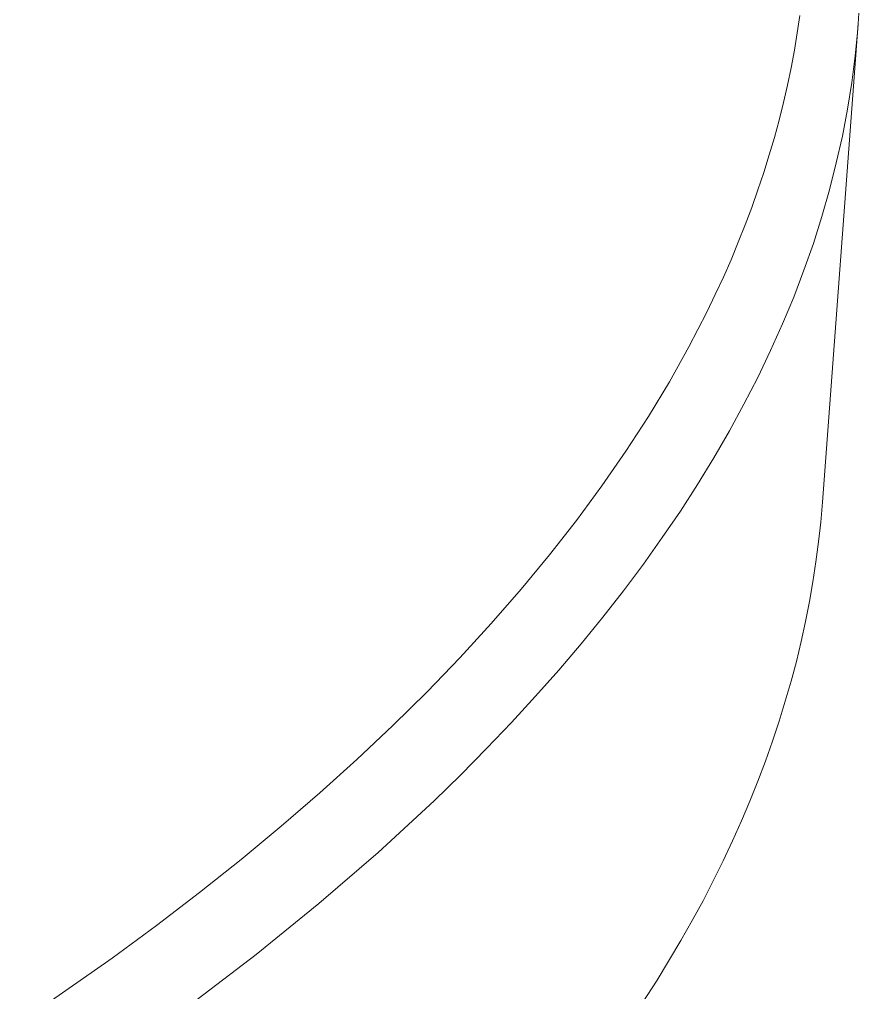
# Model space of a CAD drawing. Header units: inches. Extents: x 48 to 364, y 83 to 304.
# Drawn here: x 188.498 to 192.638, y 165.604 to 170.4 of the extents above; entities that cross this region are included whole.
import ezdxf

# ---------------------------------------------------------------- set-up
doc = ezdxf.new("R2010")
doc.units = ezdxf.units.IN
doc.header["$MEASUREMENT"] = 0
doc.layers.add('DIMS', color=7, linetype='Continuous')

# ---------------------------------------------------------------- blocks, each defined once
blk = doc.blocks.new('block 2131')
at = {"layer": 'DIMS', "color": 7, "lineweight": 18, "true_color": 0xffffff}
blk.add_lwpolyline([(191.5146, 165.47), (191.6414, 165.665)], dxfattribs=at)
blk = doc.blocks.new('block 2130')
at = {"layer": 'DIMS'}
blk.add_blockref('block 2131', (0, 0), dxfattribs=at)
blk = doc.blocks.new('block 2129')
at = {"layer": 'DIMS'}
blk.add_blockref('block 2130', (0, 0), dxfattribs=at)
blk = doc.blocks.new('block 2134')
at = {"layer": 'DIMS', "color": 7, "lineweight": 18, "true_color": 0xffffff}
blk.add_lwpolyline([(191.6414, 165.665), (191.7585, 165.8607)], dxfattribs=at)
blk = doc.blocks.new('block 2133')
at = {"layer": 'DIMS'}
blk.add_blockref('block 2134', (0, 0), dxfattribs=at)
blk = doc.blocks.new('block 2132')
at = {"layer": 'DIMS'}
blk.add_blockref('block 2133', (0, 0), dxfattribs=at)
blk = doc.blocks.new('block 2137')
at = {"layer": 'DIMS', "color": 7, "lineweight": 18, "true_color": 0xffffff}
blk.add_lwpolyline([(191.7585, 165.8607), (191.8136, 165.9585)], dxfattribs=at)
blk = doc.blocks.new('block 2136')
at = {"layer": 'DIMS'}
blk.add_blockref('block 2137', (0, 0), dxfattribs=at)
blk = doc.blocks.new('block 2135')
at = {"layer": 'DIMS'}
blk.add_blockref('block 2136', (0, 0), dxfattribs=at)
blk = doc.blocks.new('block 2140')
at = {"layer": 'DIMS', "color": 7, "lineweight": 18, "true_color": 0xffffff}
blk.add_lwpolyline([(191.8136, 165.9585), (191.867, 166.0564)], dxfattribs=at)
blk = doc.blocks.new('block 2139')
at = {"layer": 'DIMS'}
blk.add_blockref('block 2140', (0, 0), dxfattribs=at)
blk = doc.blocks.new('block 2138')
at = {"layer": 'DIMS'}
blk.add_blockref('block 2139', (0, 0), dxfattribs=at)
blk = doc.blocks.new('block 2143')
at = {"layer": 'DIMS', "color": 7, "lineweight": 18, "true_color": 0xffffff}
blk.add_lwpolyline([(191.867, 166.0564), (191.9173, 166.1549)], dxfattribs=at)
blk = doc.blocks.new('block 2142')
at = {"layer": 'DIMS'}
blk.add_blockref('block 2143', (0, 0), dxfattribs=at)
blk = doc.blocks.new('block 2141')
at = {"layer": 'DIMS'}
blk.add_blockref('block 2142', (0, 0), dxfattribs=at)
blk = doc.blocks.new('block 2146')
at = {"layer": 'DIMS', "color": 7, "lineweight": 18, "true_color": 0xffffff}
blk.add_lwpolyline([(191.9173, 166.1549), (191.9662, 166.2527)], dxfattribs=at)
blk = doc.blocks.new('block 2145')
at = {"layer": 'DIMS'}
blk.add_blockref('block 2146', (0, 0), dxfattribs=at)
blk = doc.blocks.new('block 2144')
at = {"layer": 'DIMS'}
blk.add_blockref('block 2145', (0, 0), dxfattribs=at)
blk = doc.blocks.new('block 2149')
at = {"layer": 'DIMS', "color": 7, "lineweight": 18, "true_color": 0xffffff}
blk.add_lwpolyline([(191.9662, 166.2527), (192.0121, 166.3513)], dxfattribs=at)
blk = doc.blocks.new('block 2148')
at = {"layer": 'DIMS'}
blk.add_blockref('block 2149', (0, 0), dxfattribs=at)
blk = doc.blocks.new('block 2147')
at = {"layer": 'DIMS'}
blk.add_blockref('block 2148', (0, 0), dxfattribs=at)
blk = doc.blocks.new('block 2152')
at = {"layer": 'DIMS', "color": 7, "lineweight": 18, "true_color": 0xffffff}
blk.add_lwpolyline([(192.0121, 166.3513), (192.0565, 166.4494)], dxfattribs=at)
blk = doc.blocks.new('block 2151')
at = {"layer": 'DIMS'}
blk.add_blockref('block 2152', (0, 0), dxfattribs=at)
blk = doc.blocks.new('block 2150')
at = {"layer": 'DIMS'}
blk.add_blockref('block 2151', (0, 0), dxfattribs=at)
blk = doc.blocks.new('block 2155')
at = {"layer": 'DIMS', "color": 7, "lineweight": 18, "true_color": 0xffffff}
blk.add_lwpolyline([(192.0565, 166.4494), (192.0978, 166.5476)], dxfattribs=at)
blk = doc.blocks.new('block 2154')
at = {"layer": 'DIMS'}
blk.add_blockref('block 2155', (0, 0), dxfattribs=at)
blk = doc.blocks.new('block 2153')
at = {"layer": 'DIMS'}
blk.add_blockref('block 2154', (0, 0), dxfattribs=at)
blk = doc.blocks.new('block 2158')
at = {"layer": 'DIMS', "color": 7, "lineweight": 18, "true_color": 0xffffff}
blk.add_lwpolyline([(192.0978, 166.5476), (192.1371, 166.6462)], dxfattribs=at)
blk = doc.blocks.new('block 2157')
at = {"layer": 'DIMS'}
blk.add_blockref('block 2158', (0, 0), dxfattribs=at)
blk = doc.blocks.new('block 2156')
at = {"layer": 'DIMS'}
blk.add_blockref('block 2157', (0, 0), dxfattribs=at)
blk = doc.blocks.new('block 2161')
at = {"layer": 'DIMS', "color": 7, "lineweight": 18, "true_color": 0xffffff}
blk.add_lwpolyline([(192.1371, 166.6462), (192.1747, 166.744)], dxfattribs=at)
blk = doc.blocks.new('block 2160')
at = {"layer": 'DIMS'}
blk.add_blockref('block 2161', (0, 0), dxfattribs=at)
blk = doc.blocks.new('block 2159')
at = {"layer": 'DIMS'}
blk.add_blockref('block 2160', (0, 0), dxfattribs=at)
blk = doc.blocks.new('block 2164')
at = {"layer": 'DIMS', "color": 7, "lineweight": 18, "true_color": 0xffffff}
blk.add_lwpolyline([(192.1747, 166.744), (192.2098, 166.8425)], dxfattribs=at)
blk = doc.blocks.new('block 2163')
at = {"layer": 'DIMS'}
blk.add_blockref('block 2164', (0, 0), dxfattribs=at)
blk = doc.blocks.new('block 2162')
at = {"layer": 'DIMS'}
blk.add_blockref('block 2163', (0, 0), dxfattribs=at)
blk = doc.blocks.new('block 2167')
at = {"layer": 'DIMS', "color": 7, "lineweight": 18, "true_color": 0xffffff}
blk.add_lwpolyline([(192.2098, 166.8425), (192.2422, 166.9411)], dxfattribs=at)
blk = doc.blocks.new('block 2166')
at = {"layer": 'DIMS'}
blk.add_blockref('block 2167', (0, 0), dxfattribs=at)
blk = doc.blocks.new('block 2165')
at = {"layer": 'DIMS'}
blk.add_blockref('block 2166', (0, 0), dxfattribs=at)
blk = doc.blocks.new('block 2170')
at = {"layer": 'DIMS', "color": 7, "lineweight": 18, "true_color": 0xffffff}
blk.add_lwpolyline([(192.2422, 166.9411), (192.2725, 167.0392)], dxfattribs=at)
blk = doc.blocks.new('block 2169')
at = {"layer": 'DIMS'}
blk.add_blockref('block 2170', (0, 0), dxfattribs=at)
blk = doc.blocks.new('block 2168')
at = {"layer": 'DIMS'}
blk.add_blockref('block 2169', (0, 0), dxfattribs=at)
blk = doc.blocks.new('block 2173')
at = {"layer": 'DIMS', "color": 7, "lineweight": 18, "true_color": 0xffffff}
blk.add_lwpolyline([(192.2725, 167.0392), (192.3008, 167.1378)], dxfattribs=at)
blk = doc.blocks.new('block 2172')
at = {"layer": 'DIMS'}
blk.add_blockref('block 2173', (0, 0), dxfattribs=at)
blk = doc.blocks.new('block 2171')
at = {"layer": 'DIMS'}
blk.add_blockref('block 2172', (0, 0), dxfattribs=at)
blk = doc.blocks.new('block 2176')
at = {"layer": 'DIMS', "color": 7, "lineweight": 18, "true_color": 0xffffff}
blk.add_lwpolyline([(192.3008, 167.1378), (192.3273, 167.236)], dxfattribs=at)
blk = doc.blocks.new('block 2175')
at = {"layer": 'DIMS'}
blk.add_blockref('block 2176', (0, 0), dxfattribs=at)
blk = doc.blocks.new('block 2174')
at = {"layer": 'DIMS'}
blk.add_blockref('block 2175', (0, 0), dxfattribs=at)
blk = doc.blocks.new('block 2179')
at = {"layer": 'DIMS', "color": 7, "lineweight": 18, "true_color": 0xffffff}
blk.add_lwpolyline([(192.3273, 167.236), (192.3507, 167.3338)], dxfattribs=at)
blk = doc.blocks.new('block 2178')
at = {"layer": 'DIMS'}
blk.add_blockref('block 2179', (0, 0), dxfattribs=at)
blk = doc.blocks.new('block 2177')
at = {"layer": 'DIMS'}
blk.add_blockref('block 2178', (0, 0), dxfattribs=at)
blk = doc.blocks.new('block 2182')
at = {"layer": 'DIMS', "color": 7, "lineweight": 18, "true_color": 0xffffff}
blk.add_lwpolyline([(192.3507, 167.3338), (192.3724, 167.4323)], dxfattribs=at)
blk = doc.blocks.new('block 2181')
at = {"layer": 'DIMS'}
blk.add_blockref('block 2182', (0, 0), dxfattribs=at)
blk = doc.blocks.new('block 2180')
at = {"layer": 'DIMS'}
blk.add_blockref('block 2181', (0, 0), dxfattribs=at)
blk = doc.blocks.new('block 2185')
at = {"layer": 'DIMS', "color": 7, "lineweight": 18, "true_color": 0xffffff}
blk.add_lwpolyline([(192.3724, 167.4323), (192.3917, 167.5302)], dxfattribs=at)
blk = doc.blocks.new('block 2184')
at = {"layer": 'DIMS'}
blk.add_blockref('block 2185', (0, 0), dxfattribs=at)
blk = doc.blocks.new('block 2183')
at = {"layer": 'DIMS'}
blk.add_blockref('block 2184', (0, 0), dxfattribs=at)
blk = doc.blocks.new('block 2188')
at = {"layer": 'DIMS', "color": 7, "lineweight": 18, "true_color": 0xffffff}
blk.add_lwpolyline([(192.3917, 167.5302), (192.4089, 167.6287)], dxfattribs=at)
blk = doc.blocks.new('block 2187')
at = {"layer": 'DIMS'}
blk.add_blockref('block 2188', (0, 0), dxfattribs=at)
blk = doc.blocks.new('block 2186')
at = {"layer": 'DIMS'}
blk.add_blockref('block 2187', (0, 0), dxfattribs=at)
blk = doc.blocks.new('block 2191')
at = {"layer": 'DIMS', "color": 7, "lineweight": 18, "true_color": 0xffffff}
blk.add_lwpolyline([(192.4089, 167.6287), (192.4237, 167.7265)], dxfattribs=at)
blk = doc.blocks.new('block 2190')
at = {"layer": 'DIMS'}
blk.add_blockref('block 2191', (0, 0), dxfattribs=at)
blk = doc.blocks.new('block 2189')
at = {"layer": 'DIMS'}
blk.add_blockref('block 2190', (0, 0), dxfattribs=at)
blk = doc.blocks.new('block 2194')
at = {"layer": 'DIMS', "color": 7, "lineweight": 18, "true_color": 0xffffff}
blk.add_lwpolyline([(192.4237, 167.7265), (192.4365, 167.8244)], dxfattribs=at)
blk = doc.blocks.new('block 2193')
at = {"layer": 'DIMS'}
blk.add_blockref('block 2194', (0, 0), dxfattribs=at)
blk = doc.blocks.new('block 2192')
at = {"layer": 'DIMS'}
blk.add_blockref('block 2193', (0, 0), dxfattribs=at)
blk = doc.blocks.new('block 2197')
at = {"layer": 'DIMS', "color": 7, "lineweight": 18, "true_color": 0xffffff}
blk.add_lwpolyline([(192.4365, 167.8244), (192.4472, 167.9226)], dxfattribs=at)
blk = doc.blocks.new('block 2196')
at = {"layer": 'DIMS'}
blk.add_blockref('block 2197', (0, 0), dxfattribs=at)
blk = doc.blocks.new('block 2195')
at = {"layer": 'DIMS'}
blk.add_blockref('block 2196', (0, 0), dxfattribs=at)
blk = doc.blocks.new('block 2200')
at = {"layer": 'DIMS', "color": 7, "lineweight": 18, "true_color": 0xffffff}
blk.add_lwpolyline([(192.4472, 167.9226), (192.4554, 168.0201)], dxfattribs=at)
blk = doc.blocks.new('block 2199')
at = {"layer": 'DIMS'}
blk.add_blockref('block 2200', (0, 0), dxfattribs=at)
blk = doc.blocks.new('block 2198')
at = {"layer": 'DIMS'}
blk.add_blockref('block 2199', (0, 0), dxfattribs=at)
blk = doc.blocks.new('block 2374')
at = {"layer": 'DIMS', "color": 7, "lineweight": 18, "true_color": 0xffffff}
blk.add_lwpolyline([(192.3445, 170.4192), (192.3318, 170.3338)], dxfattribs=at)
blk = doc.blocks.new('block 2373')
at = {"layer": 'DIMS'}
blk.add_blockref('block 2374', (0, 0), dxfattribs=at)
blk = doc.blocks.new('block 2372')
at = {"layer": 'DIMS'}
blk.add_blockref('block 2373', (0, 0), dxfattribs=at)
blk = doc.blocks.new('block 2377')
at = {"layer": 'DIMS', "color": 7, "lineweight": 18, "true_color": 0xffffff}
blk.add_lwpolyline([(192.3318, 170.3338), (192.3173, 170.2477)], dxfattribs=at)
blk = doc.blocks.new('block 2376')
at = {"layer": 'DIMS'}
blk.add_blockref('block 2377', (0, 0), dxfattribs=at)
blk = doc.blocks.new('block 2375')
at = {"layer": 'DIMS'}
blk.add_blockref('block 2376', (0, 0), dxfattribs=at)
blk = doc.blocks.new('block 2380')
at = {"layer": 'DIMS', "color": 7, "lineweight": 18, "true_color": 0xffffff}
blk.add_lwpolyline([(192.3173, 170.2477), (192.3011, 170.1619)], dxfattribs=at)
blk = doc.blocks.new('block 2379')
at = {"layer": 'DIMS'}
blk.add_blockref('block 2380', (0, 0), dxfattribs=at)
blk = doc.blocks.new('block 2378')
at = {"layer": 'DIMS'}
blk.add_blockref('block 2379', (0, 0), dxfattribs=at)
blk = doc.blocks.new('block 2383')
at = {"layer": 'DIMS', "color": 7, "lineweight": 18, "true_color": 0xffffff}
blk.add_lwpolyline([(192.3011, 170.1619), (192.2832, 170.0758)], dxfattribs=at)
blk = doc.blocks.new('block 2382')
at = {"layer": 'DIMS'}
blk.add_blockref('block 2383', (0, 0), dxfattribs=at)
blk = doc.blocks.new('block 2381')
at = {"layer": 'DIMS'}
blk.add_blockref('block 2382', (0, 0), dxfattribs=at)
blk = doc.blocks.new('block 2386')
at = {"layer": 'DIMS', "color": 7, "lineweight": 18, "true_color": 0xffffff}
blk.add_lwpolyline([(192.2832, 170.0758), (192.2639, 169.99)], dxfattribs=at)
blk = doc.blocks.new('block 2385')
at = {"layer": 'DIMS'}
blk.add_blockref('block 2386', (0, 0), dxfattribs=at)
blk = doc.blocks.new('block 2384')
at = {"layer": 'DIMS'}
blk.add_blockref('block 2385', (0, 0), dxfattribs=at)
blk = doc.blocks.new('block 2389')
at = {"layer": 'DIMS', "color": 7, "lineweight": 18, "true_color": 0xffffff}
blk.add_lwpolyline([(192.2639, 169.99), (192.2422, 169.9038)], dxfattribs=at)
blk = doc.blocks.new('block 2388')
at = {"layer": 'DIMS'}
blk.add_blockref('block 2389', (0, 0), dxfattribs=at)
blk = doc.blocks.new('block 2387')
at = {"layer": 'DIMS'}
blk.add_blockref('block 2388', (0, 0), dxfattribs=at)
blk = doc.blocks.new('block 2392')
at = {"layer": 'DIMS', "color": 7, "lineweight": 18, "true_color": 0xffffff}
blk.add_lwpolyline([(192.2422, 169.9038), (192.2191, 169.8177)], dxfattribs=at)
blk = doc.blocks.new('block 2391')
at = {"layer": 'DIMS'}
blk.add_blockref('block 2392', (0, 0), dxfattribs=at)
blk = doc.blocks.new('block 2390')
at = {"layer": 'DIMS'}
blk.add_blockref('block 2391', (0, 0), dxfattribs=at)
blk = doc.blocks.new('block 2395')
at = {"layer": 'DIMS', "color": 7, "lineweight": 18, "true_color": 0xffffff}
blk.add_lwpolyline([(192.2191, 169.8177), (192.1936, 169.7316)], dxfattribs=at)
blk = doc.blocks.new('block 2394')
at = {"layer": 'DIMS'}
blk.add_blockref('block 2395', (0, 0), dxfattribs=at)
blk = doc.blocks.new('block 2393')
at = {"layer": 'DIMS'}
blk.add_blockref('block 2394', (0, 0), dxfattribs=at)
blk = doc.blocks.new('block 2398')
at = {"layer": 'DIMS', "color": 7, "lineweight": 18, "true_color": 0xffffff}
blk.add_lwpolyline([(192.1936, 169.7316), (192.1667, 169.6458)], dxfattribs=at)
blk = doc.blocks.new('block 2397')
at = {"layer": 'DIMS'}
blk.add_blockref('block 2398', (0, 0), dxfattribs=at)
blk = doc.blocks.new('block 2396')
at = {"layer": 'DIMS'}
blk.add_blockref('block 2397', (0, 0), dxfattribs=at)
blk = doc.blocks.new('block 2401')
at = {"layer": 'DIMS', "color": 7, "lineweight": 18, "true_color": 0xffffff}
blk.add_lwpolyline([(192.1667, 169.6458), (192.1378, 169.5593)], dxfattribs=at)
blk = doc.blocks.new('block 2400')
at = {"layer": 'DIMS'}
blk.add_blockref('block 2401', (0, 0), dxfattribs=at)
blk = doc.blocks.new('block 2399')
at = {"layer": 'DIMS'}
blk.add_blockref('block 2400', (0, 0), dxfattribs=at)
blk = doc.blocks.new('block 2404')
at = {"layer": 'DIMS', "color": 7, "lineweight": 18, "true_color": 0xffffff}
blk.add_lwpolyline([(192.1378, 169.5593), (192.1078, 169.4732)], dxfattribs=at)
blk = doc.blocks.new('block 2403')
at = {"layer": 'DIMS'}
blk.add_blockref('block 2404', (0, 0), dxfattribs=at)
blk = doc.blocks.new('block 2402')
at = {"layer": 'DIMS'}
blk.add_blockref('block 2403', (0, 0), dxfattribs=at)
blk = doc.blocks.new('block 2407')
at = {"layer": 'DIMS', "color": 7, "lineweight": 18, "true_color": 0xffffff}
blk.add_lwpolyline([(192.1078, 169.4732), (192.0751, 169.3874)], dxfattribs=at)
blk = doc.blocks.new('block 2406')
at = {"layer": 'DIMS'}
blk.add_blockref('block 2407', (0, 0), dxfattribs=at)
blk = doc.blocks.new('block 2405')
at = {"layer": 'DIMS'}
blk.add_blockref('block 2406', (0, 0), dxfattribs=at)
blk = doc.blocks.new('block 2410')
at = {"layer": 'DIMS', "color": 7, "lineweight": 18, "true_color": 0xffffff}
blk.add_lwpolyline([(192.0751, 169.3874), (192.041, 169.3013)], dxfattribs=at)
blk = doc.blocks.new('block 2409')
at = {"layer": 'DIMS'}
blk.add_blockref('block 2410', (0, 0), dxfattribs=at)
blk = doc.blocks.new('block 2408')
at = {"layer": 'DIMS'}
blk.add_blockref('block 2409', (0, 0), dxfattribs=at)
blk = doc.blocks.new('block 2413')
at = {"layer": 'DIMS', "color": 7, "lineweight": 18, "true_color": 0xffffff}
blk.add_lwpolyline([(192.041, 169.3013), (192.0052, 169.2155)], dxfattribs=at)
blk = doc.blocks.new('block 2412')
at = {"layer": 'DIMS'}
blk.add_blockref('block 2413', (0, 0), dxfattribs=at)
blk = doc.blocks.new('block 2411')
at = {"layer": 'DIMS'}
blk.add_blockref('block 2412', (0, 0), dxfattribs=at)
blk = doc.blocks.new('block 2416')
at = {"layer": 'DIMS', "color": 7, "lineweight": 18, "true_color": 0xffffff}
blk.add_lwpolyline([(192.0052, 169.2155), (191.9673, 169.1294)], dxfattribs=at)
blk = doc.blocks.new('block 2415')
at = {"layer": 'DIMS'}
blk.add_blockref('block 2416', (0, 0), dxfattribs=at)
blk = doc.blocks.new('block 2414')
at = {"layer": 'DIMS'}
blk.add_blockref('block 2415', (0, 0), dxfattribs=at)
blk = doc.blocks.new('block 2419')
at = {"layer": 'DIMS', "color": 7, "lineweight": 18, "true_color": 0xffffff}
blk.add_lwpolyline([(191.9673, 169.1294), (191.9276, 169.0433)], dxfattribs=at)
blk = doc.blocks.new('block 2418')
at = {"layer": 'DIMS'}
blk.add_blockref('block 2419', (0, 0), dxfattribs=at)
blk = doc.blocks.new('block 2417')
at = {"layer": 'DIMS'}
blk.add_blockref('block 2418', (0, 0), dxfattribs=at)
blk = doc.blocks.new('block 2422')
at = {"layer": 'DIMS', "color": 7, "lineweight": 18, "true_color": 0xffffff}
blk.add_lwpolyline([(191.9276, 169.0433), (191.8863, 168.9571)], dxfattribs=at)
blk = doc.blocks.new('block 2421')
at = {"layer": 'DIMS'}
blk.add_blockref('block 2422', (0, 0), dxfattribs=at)
blk = doc.blocks.new('block 2420')
at = {"layer": 'DIMS'}
blk.add_blockref('block 2421', (0, 0), dxfattribs=at)
blk = doc.blocks.new('block 2425')
at = {"layer": 'DIMS', "color": 7, "lineweight": 18, "true_color": 0xffffff}
blk.add_lwpolyline([(191.8863, 168.9571), (191.7974, 168.7856)], dxfattribs=at)
blk = doc.blocks.new('block 2424')
at = {"layer": 'DIMS'}
blk.add_blockref('block 2425', (0, 0), dxfattribs=at)
blk = doc.blocks.new('block 2423')
at = {"layer": 'DIMS'}
blk.add_blockref('block 2424', (0, 0), dxfattribs=at)
blk = doc.blocks.new('block 2428')
at = {"layer": 'DIMS', "color": 7, "lineweight": 18, "true_color": 0xffffff}
blk.add_lwpolyline([(191.7974, 168.7856), (191.7013, 168.6137)], dxfattribs=at)
blk = doc.blocks.new('block 2427')
at = {"layer": 'DIMS'}
blk.add_blockref('block 2428', (0, 0), dxfattribs=at)
blk = doc.blocks.new('block 2426')
at = {"layer": 'DIMS'}
blk.add_blockref('block 2427', (0, 0), dxfattribs=at)
blk = doc.blocks.new('block 2431')
at = {"layer": 'DIMS', "color": 7, "lineweight": 18, "true_color": 0xffffff}
blk.add_lwpolyline([(191.7013, 168.6137), (191.5983, 168.4424)], dxfattribs=at)
blk = doc.blocks.new('block 2430')
at = {"layer": 'DIMS'}
blk.add_blockref('block 2431', (0, 0), dxfattribs=at)
blk = doc.blocks.new('block 2429')
at = {"layer": 'DIMS'}
blk.add_blockref('block 2430', (0, 0), dxfattribs=at)
blk = doc.blocks.new('block 2434')
at = {"layer": 'DIMS', "color": 7, "lineweight": 18, "true_color": 0xffffff}
blk.add_lwpolyline([(191.5983, 168.4424), (191.4874, 168.2712)], dxfattribs=at)
blk = doc.blocks.new('block 2433')
at = {"layer": 'DIMS'}
blk.add_blockref('block 2434', (0, 0), dxfattribs=at)
blk = doc.blocks.new('block 2432')
at = {"layer": 'DIMS'}
blk.add_blockref('block 2433', (0, 0), dxfattribs=at)
blk = doc.blocks.new('block 2437')
at = {"layer": 'DIMS', "color": 7, "lineweight": 18, "true_color": 0xffffff}
blk.add_lwpolyline([(191.4874, 168.2712), (191.3692, 168.1007)], dxfattribs=at)
blk = doc.blocks.new('block 2436')
at = {"layer": 'DIMS'}
blk.add_blockref('block 2437', (0, 0), dxfattribs=at)
blk = doc.blocks.new('block 2435')
at = {"layer": 'DIMS'}
blk.add_blockref('block 2436', (0, 0), dxfattribs=at)
blk = doc.blocks.new('block 2440')
at = {"layer": 'DIMS', "color": 7, "lineweight": 18, "true_color": 0xffffff}
blk.add_lwpolyline([(191.3692, 168.1007), (191.2438, 167.9305)], dxfattribs=at)
blk = doc.blocks.new('block 2439')
at = {"layer": 'DIMS'}
blk.add_blockref('block 2440', (0, 0), dxfattribs=at)
blk = doc.blocks.new('block 2438')
at = {"layer": 'DIMS'}
blk.add_blockref('block 2439', (0, 0), dxfattribs=at)
blk = doc.blocks.new('block 2443')
at = {"layer": 'DIMS', "color": 7, "lineweight": 18, "true_color": 0xffffff}
blk.add_lwpolyline([(191.2438, 167.9305), (191.1112, 167.7603)], dxfattribs=at)
blk = doc.blocks.new('block 2442')
at = {"layer": 'DIMS'}
blk.add_blockref('block 2443', (0, 0), dxfattribs=at)
blk = doc.blocks.new('block 2441')
at = {"layer": 'DIMS'}
blk.add_blockref('block 2442', (0, 0), dxfattribs=at)
blk = doc.blocks.new('block 2446')
at = {"layer": 'DIMS', "color": 7, "lineweight": 18, "true_color": 0xffffff}
blk.add_lwpolyline([(191.1112, 167.7603), (190.9709, 167.5911)], dxfattribs=at)
blk = doc.blocks.new('block 2445')
at = {"layer": 'DIMS'}
blk.add_blockref('block 2446', (0, 0), dxfattribs=at)
blk = doc.blocks.new('block 2444')
at = {"layer": 'DIMS'}
blk.add_blockref('block 2445', (0, 0), dxfattribs=at)
blk = doc.blocks.new('block 2449')
at = {"layer": 'DIMS', "color": 7, "lineweight": 18, "true_color": 0xffffff}
blk.add_lwpolyline([(190.9709, 167.5911), (190.8238, 167.422)], dxfattribs=at)
blk = doc.blocks.new('block 2448')
at = {"layer": 'DIMS'}
blk.add_blockref('block 2449', (0, 0), dxfattribs=at)
blk = doc.blocks.new('block 2447')
at = {"layer": 'DIMS'}
blk.add_blockref('block 2448', (0, 0), dxfattribs=at)
blk = doc.blocks.new('block 2452')
at = {"layer": 'DIMS', "color": 7, "lineweight": 18, "true_color": 0xffffff}
blk.add_lwpolyline([(190.8238, 167.422), (190.6688, 167.2539)], dxfattribs=at)
blk = doc.blocks.new('block 2451')
at = {"layer": 'DIMS'}
blk.add_blockref('block 2452', (0, 0), dxfattribs=at)
blk = doc.blocks.new('block 2450')
at = {"layer": 'DIMS'}
blk.add_blockref('block 2451', (0, 0), dxfattribs=at)
blk = doc.blocks.new('block 2455')
at = {"layer": 'DIMS', "color": 7, "lineweight": 18, "true_color": 0xffffff}
blk.add_lwpolyline([(190.6688, 167.2539), (190.5072, 167.0864)], dxfattribs=at)
blk = doc.blocks.new('block 2454')
at = {"layer": 'DIMS'}
blk.add_blockref('block 2455', (0, 0), dxfattribs=at)
blk = doc.blocks.new('block 2453')
at = {"layer": 'DIMS'}
blk.add_blockref('block 2454', (0, 0), dxfattribs=at)
blk = doc.blocks.new('block 2458')
at = {"layer": 'DIMS', "color": 7, "lineweight": 18, "true_color": 0xffffff}
blk.add_lwpolyline([(190.5072, 167.0864), (190.3377, 166.919)], dxfattribs=at)
blk = doc.blocks.new('block 2457')
at = {"layer": 'DIMS'}
blk.add_blockref('block 2458', (0, 0), dxfattribs=at)
blk = doc.blocks.new('block 2456')
at = {"layer": 'DIMS'}
blk.add_blockref('block 2457', (0, 0), dxfattribs=at)
blk = doc.blocks.new('block 2461')
at = {"layer": 'DIMS', "color": 7, "lineweight": 18, "true_color": 0xffffff}
blk.add_lwpolyline([(190.3377, 166.919), (190.1613, 166.753)], dxfattribs=at)
blk = doc.blocks.new('block 2460')
at = {"layer": 'DIMS'}
blk.add_blockref('block 2461', (0, 0), dxfattribs=at)
blk = doc.blocks.new('block 2459')
at = {"layer": 'DIMS'}
blk.add_blockref('block 2460', (0, 0), dxfattribs=at)
blk = doc.blocks.new('block 2464')
at = {"layer": 'DIMS', "color": 7, "lineweight": 18, "true_color": 0xffffff}
blk.add_lwpolyline([(190.1613, 166.753), (189.9784, 166.5876)], dxfattribs=at)
blk = doc.blocks.new('block 2463')
at = {"layer": 'DIMS'}
blk.add_blockref('block 2464', (0, 0), dxfattribs=at)
blk = doc.blocks.new('block 2462')
at = {"layer": 'DIMS'}
blk.add_blockref('block 2463', (0, 0), dxfattribs=at)
blk = doc.blocks.new('block 2467')
at = {"layer": 'DIMS', "color": 7, "lineweight": 18, "true_color": 0xffffff}
blk.add_lwpolyline([(189.9784, 166.5876), (189.7876, 166.4229)], dxfattribs=at)
blk = doc.blocks.new('block 2466')
at = {"layer": 'DIMS'}
blk.add_blockref('block 2467', (0, 0), dxfattribs=at)
blk = doc.blocks.new('block 2465')
at = {"layer": 'DIMS'}
blk.add_blockref('block 2466', (0, 0), dxfattribs=at)
blk = doc.blocks.new('block 2470')
at = {"layer": 'DIMS', "color": 7, "lineweight": 18, "true_color": 0xffffff}
blk.add_lwpolyline([(189.7876, 166.4229), (189.5902, 166.2589)], dxfattribs=at)
blk = doc.blocks.new('block 2469')
at = {"layer": 'DIMS'}
blk.add_blockref('block 2470', (0, 0), dxfattribs=at)
blk = doc.blocks.new('block 2468')
at = {"layer": 'DIMS'}
blk.add_blockref('block 2469', (0, 0), dxfattribs=at)
blk = doc.blocks.new('block 2473')
at = {"layer": 'DIMS', "color": 7, "lineweight": 18, "true_color": 0xffffff}
blk.add_lwpolyline([(189.5902, 166.2589), (189.3859, 166.0963)], dxfattribs=at)
blk = doc.blocks.new('block 2472')
at = {"layer": 'DIMS'}
blk.add_blockref('block 2473', (0, 0), dxfattribs=at)
blk = doc.blocks.new('block 2471')
at = {"layer": 'DIMS'}
blk.add_blockref('block 2472', (0, 0), dxfattribs=at)
blk = doc.blocks.new('block 2476')
at = {"layer": 'DIMS', "color": 7, "lineweight": 18, "true_color": 0xffffff}
blk.add_lwpolyline([(189.3859, 166.0963), (189.174, 165.9344)], dxfattribs=at)
blk = doc.blocks.new('block 2475')
at = {"layer": 'DIMS'}
blk.add_blockref('block 2476', (0, 0), dxfattribs=at)
blk = doc.blocks.new('block 2474')
at = {"layer": 'DIMS'}
blk.add_blockref('block 2475', (0, 0), dxfattribs=at)
blk = doc.blocks.new('block 2479')
at = {"layer": 'DIMS', "color": 7, "lineweight": 18, "true_color": 0xffffff}
blk.add_lwpolyline([(189.174, 165.9344), (188.9556, 165.7735)], dxfattribs=at)
blk = doc.blocks.new('block 2478')
at = {"layer": 'DIMS'}
blk.add_blockref('block 2479', (0, 0), dxfattribs=at)
blk = doc.blocks.new('block 2477')
at = {"layer": 'DIMS'}
blk.add_blockref('block 2478', (0, 0), dxfattribs=at)
blk = doc.blocks.new('block 2482')
at = {"layer": 'DIMS', "color": 7, "lineweight": 18, "true_color": 0xffffff}
blk.add_lwpolyline([(188.9556, 165.7735), (188.4984, 165.4548)], dxfattribs=at)
blk = doc.blocks.new('block 2481')
at = {"layer": 'DIMS'}
blk.add_blockref('block 2482', (0, 0), dxfattribs=at)
blk = doc.blocks.new('block 2480')
at = {"layer": 'DIMS'}
blk.add_blockref('block 2481', (0, 0), dxfattribs=at)
blk = doc.blocks.new('block 2812')
at = {"layer": 'DIMS', "color": 7, "lineweight": 18, "true_color": 0xffffff}
blk.add_lwpolyline([(189.34, 165.5424), (189.6649, 165.7911)], dxfattribs=at)
blk = doc.blocks.new('block 2811')
at = {"layer": 'DIMS'}
blk.add_blockref('block 2812', (0, 0), dxfattribs=at)
blk = doc.blocks.new('block 2810')
at = {"layer": 'DIMS'}
blk.add_blockref('block 2811', (0, 0), dxfattribs=at)
blk = doc.blocks.new('block 2815')
at = {"layer": 'DIMS', "color": 7, "lineweight": 18, "true_color": 0xffffff}
blk.add_lwpolyline([(189.6649, 165.7911), (189.9736, 166.0419)], dxfattribs=at)
blk = doc.blocks.new('block 2814')
at = {"layer": 'DIMS'}
blk.add_blockref('block 2815', (0, 0), dxfattribs=at)
blk = doc.blocks.new('block 2813')
at = {"layer": 'DIMS'}
blk.add_blockref('block 2814', (0, 0), dxfattribs=at)
blk = doc.blocks.new('block 2818')
at = {"layer": 'DIMS', "color": 7, "lineweight": 18, "true_color": 0xffffff}
blk.add_lwpolyline([(189.9736, 166.0419), (190.2654, 166.2944)], dxfattribs=at)
blk = doc.blocks.new('block 2817')
at = {"layer": 'DIMS'}
blk.add_blockref('block 2818', (0, 0), dxfattribs=at)
blk = doc.blocks.new('block 2816')
at = {"layer": 'DIMS'}
blk.add_blockref('block 2817', (0, 0), dxfattribs=at)
blk = doc.blocks.new('block 2821')
at = {"layer": 'DIMS', "color": 7, "lineweight": 18, "true_color": 0xffffff}
blk.add_lwpolyline([(190.2654, 166.2944), (190.5413, 166.549)], dxfattribs=at)
blk = doc.blocks.new('block 2820')
at = {"layer": 'DIMS'}
blk.add_blockref('block 2821', (0, 0), dxfattribs=at)
blk = doc.blocks.new('block 2819')
at = {"layer": 'DIMS'}
blk.add_blockref('block 2820', (0, 0), dxfattribs=at)
blk = doc.blocks.new('block 2824')
at = {"layer": 'DIMS', "color": 7, "lineweight": 18, "true_color": 0xffffff}
blk.add_lwpolyline([(190.5413, 166.549), (190.6729, 166.6772)], dxfattribs=at)
blk = doc.blocks.new('block 2823')
at = {"layer": 'DIMS'}
blk.add_blockref('block 2824', (0, 0), dxfattribs=at)
blk = doc.blocks.new('block 2822')
at = {"layer": 'DIMS'}
blk.add_blockref('block 2823', (0, 0), dxfattribs=at)
blk = doc.blocks.new('block 2827')
at = {"layer": 'DIMS', "color": 7, "lineweight": 18, "true_color": 0xffffff}
blk.add_lwpolyline([(190.6729, 166.6772), (190.8004, 166.8057)], dxfattribs=at)
blk = doc.blocks.new('block 2826')
at = {"layer": 'DIMS'}
blk.add_blockref('block 2827', (0, 0), dxfattribs=at)
blk = doc.blocks.new('block 2825')
at = {"layer": 'DIMS'}
blk.add_blockref('block 2826', (0, 0), dxfattribs=at)
blk = doc.blocks.new('block 2830')
at = {"layer": 'DIMS', "color": 7, "lineweight": 18, "true_color": 0xffffff}
blk.add_lwpolyline([(190.8004, 166.8057), (190.9231, 166.9345)], dxfattribs=at)
blk = doc.blocks.new('block 2829')
at = {"layer": 'DIMS'}
blk.add_blockref('block 2830', (0, 0), dxfattribs=at)
blk = doc.blocks.new('block 2828')
at = {"layer": 'DIMS'}
blk.add_blockref('block 2829', (0, 0), dxfattribs=at)
blk = doc.blocks.new('block 2833')
at = {"layer": 'DIMS', "color": 7, "lineweight": 18, "true_color": 0xffffff}
blk.add_lwpolyline([(190.9231, 166.9345), (191.0423, 167.0637)], dxfattribs=at)
blk = doc.blocks.new('block 2832')
at = {"layer": 'DIMS'}
blk.add_blockref('block 2833', (0, 0), dxfattribs=at)
blk = doc.blocks.new('block 2831')
at = {"layer": 'DIMS'}
blk.add_blockref('block 2832', (0, 0), dxfattribs=at)
blk = doc.blocks.new('block 2836')
at = {"layer": 'DIMS', "color": 7, "lineweight": 18, "true_color": 0xffffff}
blk.add_lwpolyline([(191.0423, 167.0637), (191.157, 167.1932)], dxfattribs=at)
blk = doc.blocks.new('block 2835')
at = {"layer": 'DIMS'}
blk.add_blockref('block 2836', (0, 0), dxfattribs=at)
blk = doc.blocks.new('block 2834')
at = {"layer": 'DIMS'}
blk.add_blockref('block 2835', (0, 0), dxfattribs=at)
blk = doc.blocks.new('block 2839')
at = {"layer": 'DIMS', "color": 7, "lineweight": 18, "true_color": 0xffffff}
blk.add_lwpolyline([(191.157, 167.1932), (191.2672, 167.3231)], dxfattribs=at)
blk = doc.blocks.new('block 2838')
at = {"layer": 'DIMS'}
blk.add_blockref('block 2839', (0, 0), dxfattribs=at)
blk = doc.blocks.new('block 2837')
at = {"layer": 'DIMS'}
blk.add_blockref('block 2838', (0, 0), dxfattribs=at)
blk = doc.blocks.new('block 2842')
at = {"layer": 'DIMS', "color": 7, "lineweight": 18, "true_color": 0xffffff}
blk.add_lwpolyline([(191.2672, 167.3231), (191.3733, 167.4533)], dxfattribs=at)
blk = doc.blocks.new('block 2841')
at = {"layer": 'DIMS'}
blk.add_blockref('block 2842', (0, 0), dxfattribs=at)
blk = doc.blocks.new('block 2840')
at = {"layer": 'DIMS'}
blk.add_blockref('block 2841', (0, 0), dxfattribs=at)
blk = doc.blocks.new('block 2845')
at = {"layer": 'DIMS', "color": 7, "lineweight": 18, "true_color": 0xffffff}
blk.add_lwpolyline([(191.3733, 167.4533), (191.4753, 167.5839)], dxfattribs=at)
blk = doc.blocks.new('block 2844')
at = {"layer": 'DIMS'}
blk.add_blockref('block 2845', (0, 0), dxfattribs=at)
blk = doc.blocks.new('block 2843')
at = {"layer": 'DIMS'}
blk.add_blockref('block 2844', (0, 0), dxfattribs=at)
blk = doc.blocks.new('block 2848')
at = {"layer": 'DIMS', "color": 7, "lineweight": 18, "true_color": 0xffffff}
blk.add_lwpolyline([(191.4753, 167.5839), (191.5731, 167.7145)], dxfattribs=at)
blk = doc.blocks.new('block 2847')
at = {"layer": 'DIMS'}
blk.add_blockref('block 2848', (0, 0), dxfattribs=at)
blk = doc.blocks.new('block 2846')
at = {"layer": 'DIMS'}
blk.add_blockref('block 2847', (0, 0), dxfattribs=at)
blk = doc.blocks.new('block 2851')
at = {"layer": 'DIMS', "color": 7, "lineweight": 18, "true_color": 0xffffff}
blk.add_lwpolyline([(191.5731, 167.7145), (191.6665, 167.8457)], dxfattribs=at)
blk = doc.blocks.new('block 2850')
at = {"layer": 'DIMS'}
blk.add_blockref('block 2851', (0, 0), dxfattribs=at)
blk = doc.blocks.new('block 2849')
at = {"layer": 'DIMS'}
blk.add_blockref('block 2850', (0, 0), dxfattribs=at)
blk = doc.blocks.new('block 2854')
at = {"layer": 'DIMS', "color": 7, "lineweight": 18, "true_color": 0xffffff}
blk.add_lwpolyline([(191.6665, 167.8457), (191.7557, 167.9767)], dxfattribs=at)
blk = doc.blocks.new('block 2853')
at = {"layer": 'DIMS'}
blk.add_blockref('block 2854', (0, 0), dxfattribs=at)
blk = doc.blocks.new('block 2852')
at = {"layer": 'DIMS'}
blk.add_blockref('block 2853', (0, 0), dxfattribs=at)
blk = doc.blocks.new('block 2857')
at = {"layer": 'DIMS', "color": 7, "lineweight": 18, "true_color": 0xffffff}
blk.add_lwpolyline([(191.7557, 167.9767), (191.8405, 168.1079)], dxfattribs=at)
blk = doc.blocks.new('block 2856')
at = {"layer": 'DIMS'}
blk.add_blockref('block 2857', (0, 0), dxfattribs=at)
blk = doc.blocks.new('block 2855')
at = {"layer": 'DIMS'}
blk.add_blockref('block 2856', (0, 0), dxfattribs=at)
blk = doc.blocks.new('block 2860')
at = {"layer": 'DIMS', "color": 7, "lineweight": 18, "true_color": 0xffffff}
blk.add_lwpolyline([(191.8405, 168.1079), (191.9211, 168.2395)], dxfattribs=at)
blk = doc.blocks.new('block 2859')
at = {"layer": 'DIMS'}
blk.add_blockref('block 2860', (0, 0), dxfattribs=at)
blk = doc.blocks.new('block 2858')
at = {"layer": 'DIMS'}
blk.add_blockref('block 2859', (0, 0), dxfattribs=at)
blk = doc.blocks.new('block 2863')
at = {"layer": 'DIMS', "color": 7, "lineweight": 18, "true_color": 0xffffff}
blk.add_lwpolyline([(191.9211, 168.2395), (191.9972, 168.3715)], dxfattribs=at)
blk = doc.blocks.new('block 2862')
at = {"layer": 'DIMS'}
blk.add_blockref('block 2863', (0, 0), dxfattribs=at)
blk = doc.blocks.new('block 2861')
at = {"layer": 'DIMS'}
blk.add_blockref('block 2862', (0, 0), dxfattribs=at)
blk = doc.blocks.new('block 2866')
at = {"layer": 'DIMS', "color": 7, "lineweight": 18, "true_color": 0xffffff}
blk.add_lwpolyline([(191.9972, 168.3715), (192.0689, 168.5031)], dxfattribs=at)
blk = doc.blocks.new('block 2865')
at = {"layer": 'DIMS'}
blk.add_blockref('block 2866', (0, 0), dxfattribs=at)
blk = doc.blocks.new('block 2864')
at = {"layer": 'DIMS'}
blk.add_blockref('block 2865', (0, 0), dxfattribs=at)
blk = doc.blocks.new('block 2869')
at = {"layer": 'DIMS', "color": 7, "lineweight": 18, "true_color": 0xffffff}
blk.add_lwpolyline([(192.0689, 168.5031), (192.1368, 168.6354)], dxfattribs=at)
blk = doc.blocks.new('block 2868')
at = {"layer": 'DIMS'}
blk.add_blockref('block 2869', (0, 0), dxfattribs=at)
blk = doc.blocks.new('block 2867')
at = {"layer": 'DIMS'}
blk.add_blockref('block 2868', (0, 0), dxfattribs=at)
blk = doc.blocks.new('block 2872')
at = {"layer": 'DIMS', "color": 7, "lineweight": 18, "true_color": 0xffffff}
blk.add_lwpolyline([(192.1368, 168.6354), (192.2002, 168.7673)], dxfattribs=at)
blk = doc.blocks.new('block 2871')
at = {"layer": 'DIMS'}
blk.add_blockref('block 2872', (0, 0), dxfattribs=at)
blk = doc.blocks.new('block 2870')
at = {"layer": 'DIMS'}
blk.add_blockref('block 2871', (0, 0), dxfattribs=at)
blk = doc.blocks.new('block 2875')
at = {"layer": 'DIMS', "color": 7, "lineweight": 18, "true_color": 0xffffff}
blk.add_lwpolyline([(192.2002, 168.7673), (192.2591, 168.8993)], dxfattribs=at)
blk = doc.blocks.new('block 2874')
at = {"layer": 'DIMS'}
blk.add_blockref('block 2875', (0, 0), dxfattribs=at)
blk = doc.blocks.new('block 2873')
at = {"layer": 'DIMS'}
blk.add_blockref('block 2874', (0, 0), dxfattribs=at)
blk = doc.blocks.new('block 2878')
at = {"layer": 'DIMS', "color": 7, "lineweight": 18, "true_color": 0xffffff}
blk.add_lwpolyline([(192.2591, 168.8993), (192.3142, 169.0315)], dxfattribs=at)
blk = doc.blocks.new('block 2877')
at = {"layer": 'DIMS'}
blk.add_blockref('block 2878', (0, 0), dxfattribs=at)
blk = doc.blocks.new('block 2876')
at = {"layer": 'DIMS'}
blk.add_blockref('block 2877', (0, 0), dxfattribs=at)
blk = doc.blocks.new('block 2881')
at = {"layer": 'DIMS', "color": 7, "lineweight": 18, "true_color": 0xffffff}
blk.add_lwpolyline([(192.3142, 169.0315), (192.3645, 169.1638)], dxfattribs=at)
blk = doc.blocks.new('block 2880')
at = {"layer": 'DIMS'}
blk.add_blockref('block 2881', (0, 0), dxfattribs=at)
blk = doc.blocks.new('block 2879')
at = {"layer": 'DIMS'}
blk.add_blockref('block 2880', (0, 0), dxfattribs=at)
blk = doc.blocks.new('block 2884')
at = {"layer": 'DIMS', "color": 7, "lineweight": 18, "true_color": 0xffffff}
blk.add_lwpolyline([(192.3645, 169.1638), (192.411, 169.2961)], dxfattribs=at)
blk = doc.blocks.new('block 2883')
at = {"layer": 'DIMS'}
blk.add_blockref('block 2884', (0, 0), dxfattribs=at)
blk = doc.blocks.new('block 2882')
at = {"layer": 'DIMS'}
blk.add_blockref('block 2883', (0, 0), dxfattribs=at)
blk = doc.blocks.new('block 2887')
at = {"layer": 'DIMS', "color": 7, "lineweight": 18, "true_color": 0xffffff}
blk.add_lwpolyline([(192.411, 169.2961), (192.4523, 169.4284)], dxfattribs=at)
blk = doc.blocks.new('block 2886')
at = {"layer": 'DIMS'}
blk.add_blockref('block 2887', (0, 0), dxfattribs=at)
blk = doc.blocks.new('block 2885')
at = {"layer": 'DIMS'}
blk.add_blockref('block 2886', (0, 0), dxfattribs=at)
blk = doc.blocks.new('block 2890')
at = {"layer": 'DIMS', "color": 7, "lineweight": 18, "true_color": 0xffffff}
blk.add_lwpolyline([(192.4523, 169.4284), (192.4906, 169.5604)], dxfattribs=at)
blk = doc.blocks.new('block 2889')
at = {"layer": 'DIMS'}
blk.add_blockref('block 2890', (0, 0), dxfattribs=at)
blk = doc.blocks.new('block 2888')
at = {"layer": 'DIMS'}
blk.add_blockref('block 2889', (0, 0), dxfattribs=at)
blk = doc.blocks.new('block 2893')
at = {"layer": 'DIMS', "color": 7, "lineweight": 18, "true_color": 0xffffff}
blk.add_lwpolyline([(192.4906, 169.5604), (192.524, 169.6923)], dxfattribs=at)
blk = doc.blocks.new('block 2892')
at = {"layer": 'DIMS'}
blk.add_blockref('block 2893', (0, 0), dxfattribs=at)
blk = doc.blocks.new('block 2891')
at = {"layer": 'DIMS'}
blk.add_blockref('block 2892', (0, 0), dxfattribs=at)
blk = doc.blocks.new('block 2896')
at = {"layer": 'DIMS', "color": 7, "lineweight": 18, "true_color": 0xffffff}
blk.add_lwpolyline([(192.524, 169.6923), (192.5536, 169.8246)], dxfattribs=at)
blk = doc.blocks.new('block 2895')
at = {"layer": 'DIMS'}
blk.add_blockref('block 2896', (0, 0), dxfattribs=at)
blk = doc.blocks.new('block 2894')
at = {"layer": 'DIMS'}
blk.add_blockref('block 2895', (0, 0), dxfattribs=at)
blk = doc.blocks.new('block 2899')
at = {"layer": 'DIMS', "color": 7, "lineweight": 18, "true_color": 0xffffff}
blk.add_lwpolyline([(192.5536, 169.8246), (192.5791, 169.9569)], dxfattribs=at)
blk = doc.blocks.new('block 2898')
at = {"layer": 'DIMS'}
blk.add_blockref('block 2899', (0, 0), dxfattribs=at)
blk = doc.blocks.new('block 2897')
at = {"layer": 'DIMS'}
blk.add_blockref('block 2898', (0, 0), dxfattribs=at)
blk = doc.blocks.new('block 2902')
at = {"layer": 'DIMS', "color": 7, "lineweight": 18, "true_color": 0xffffff}
blk.add_lwpolyline([(192.5791, 169.9569), (192.5998, 170.0885)], dxfattribs=at)
blk = doc.blocks.new('block 2901')
at = {"layer": 'DIMS'}
blk.add_blockref('block 2902', (0, 0), dxfattribs=at)
blk = doc.blocks.new('block 2900')
at = {"layer": 'DIMS'}
blk.add_blockref('block 2901', (0, 0), dxfattribs=at)
blk = doc.blocks.new('block 2905')
at = {"layer": 'DIMS', "color": 7, "lineweight": 18, "true_color": 0xffffff}
blk.add_lwpolyline([(192.5998, 170.0885), (192.6167, 170.2201)], dxfattribs=at)
blk = doc.blocks.new('block 2904')
at = {"layer": 'DIMS'}
blk.add_blockref('block 2905', (0, 0), dxfattribs=at)
blk = doc.blocks.new('block 2903')
at = {"layer": 'DIMS'}
blk.add_blockref('block 2904', (0, 0), dxfattribs=at)
blk = doc.blocks.new('block 2908')
at = {"layer": 'DIMS', "color": 7, "lineweight": 18, "true_color": 0xffffff}
blk.add_lwpolyline([(192.6167, 170.2201), (192.6294, 170.3517)], dxfattribs=at)
blk = doc.blocks.new('block 2907')
at = {"layer": 'DIMS'}
blk.add_blockref('block 2908', (0, 0), dxfattribs=at)
blk = doc.blocks.new('block 2906')
at = {"layer": 'DIMS'}
blk.add_blockref('block 2907', (0, 0), dxfattribs=at)
blk = doc.blocks.new('block 2911')
at = {"layer": 'DIMS', "color": 7, "lineweight": 18, "true_color": 0xffffff}
blk.add_lwpolyline([(192.6294, 170.3517), (192.6384, 170.4833)], dxfattribs=at)
blk = doc.blocks.new('block 2910')
at = {"layer": 'DIMS'}
blk.add_blockref('block 2911', (0, 0), dxfattribs=at)
blk = doc.blocks.new('block 2909')
at = {"layer": 'DIMS'}
blk.add_blockref('block 2910', (0, 0), dxfattribs=at)
blk = doc.blocks.new('block 4366')
at = {"layer": 'DIMS', "color": 7, "lineweight": 18, "true_color": 0xffffff}
blk.add_lwpolyline([(192.6318, 170.38), (192.4554, 168.0201)], dxfattribs=at)
blk = doc.blocks.new('block 4365')
at = {"layer": 'DIMS'}
blk.add_blockref('block 4366', (0, 0), dxfattribs=at)
blk = doc.blocks.new('block 4364')
at = {"layer": 'DIMS'}
blk.add_blockref('block 4365', (0, 0), dxfattribs=at)

msp = doc.modelspace()

# ---------------------------------------------------------------- block references
at = {"layer": 'DIMS'}
for name in ['block 2909', 'block 2372', 'block 4364', 'block 2906', 'block 2375', 'block 2378', 'block 2903', 'block 2381', 'block 2384', 'block 2900', 'block 2387', 'block 2897', 'block 2390', 'block 2894', 'block 2393', 'block 2396', 'block 2891', 'block 2399', 'block 2402', 'block 2888', 'block 2405', 'block 2885', 'block 2408', 'block 2411', 'block 2882', 'block 2414', 'block 2879', 'block 2417', 'block 2420', 'block 2876', 'block 2423', 'block 2873', 'block 2426', 'block 2870', 'block 2867', 'block 2429', 'block 2864', 'block 2432', 'block 2861', 'block 2435', 'block 2858', 'block 2438', 'block 2855', 'block 2198', 'block 2852', 'block 2441', 'block 2195', 'block 2849', 'block 2192', 'block 2444', 'block 2846', 'block 2189', 'block 2186', 'block 2447', 'block 2843', 'block 2183', 'block 2840', 'block 2180', 'block 2450', 'block 2177', 'block 2837', 'block 2453', 'block 2174', 'block 2834', 'block 2171', 'block 2456', 'block 2831', 'block 2168', 'block 2459', 'block 2828', 'block 2165', 'block 2825', 'block 2162', 'block 2462', 'block 2159', 'block 2822', 'block 2156', 'block 2465', 'block 2819', 'block 2153', 'block 2468', 'block 2150', 'block 2147', 'block 2816', 'block 2471', 'block 2144', 'block 2141', 'block 2474', 'block 2813', 'block 2138', 'block 2135', 'block 2477', 'block 2132', 'block 2480', 'block 2810', 'block 2129']:
    msp.add_blockref(name, (0, 0), dxfattribs=at)

doc.saveas('drawing.dxf')
